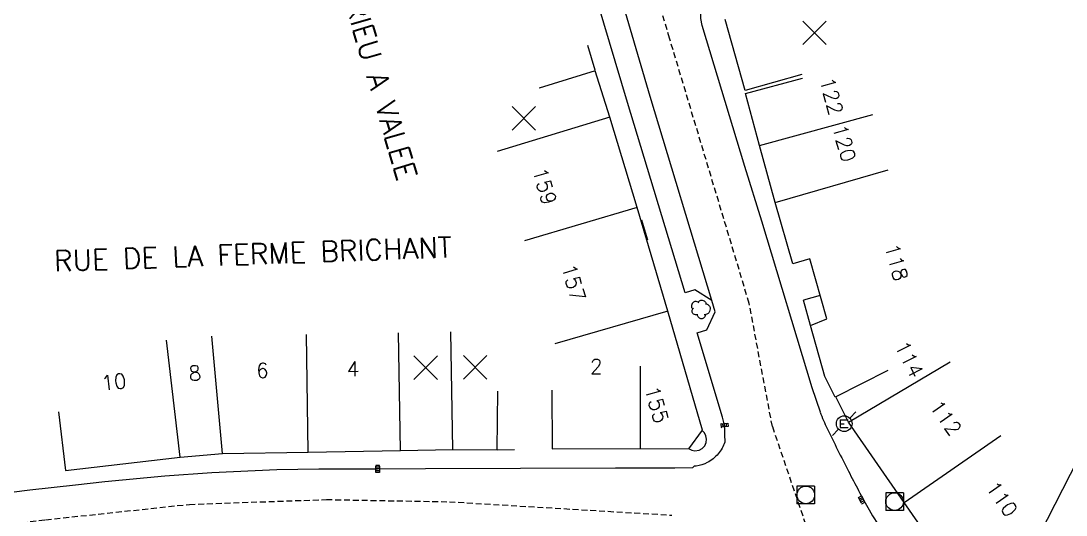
# Model space of a CAD drawing. Header units: millimetres. Extents: x 134000 to 135000, y 131000 to 132000.
# Drawn here: x 134504.9 to 134593.7, y 131432.7 to 131474.7 of the extents above; entities that cross this region are included whole.
import ezdxf
from ezdxf.enums import TextEntityAlignment as Align

# ---------------------------------------------------------------- set-up
doc = ezdxf.new("R2010")
doc.units = ezdxf.units.MM
doc.linetypes.add('DASHED', pattern=[0.75, 0.5, -0.25])
doc.layers.get('0').update_dxf_attribs({"linetype": 'CONTINUOUS'})
for name, color, linetype in [('W0001', 6, 'DASHED'), ('W0008', 7, 'CONTINUOUS'), ('W0100', 7, 'CONTINUOUS'), ('W0105', 7, 'CONTINUOUS'), ('W0300', 7, 'CONTINUOUS'), ('W0322', 7, 'CONTINUOUS'), ('W0400', 7, 'CONTINUOUS'), ('W0420', 7, 'CONTINUOUS'), ('W0471', 7, 'CONTINUOUS'), ('W0989', 7, 'CONTINUOUS'), ('W0991', 7, 'CONTINUOUS'), ('W1102', 7, 'CONTINUOUS')]:
    doc.layers.add(name, color=color, linetype=linetype)
doc.styles.get("Standard").update_dxf_attribs({"font": 'romans.shx', "width": 0.85})

# ---------------------------------------------------------------- blocks, each defined once
blk = doc.blocks.new('t991o')
at = {"color": 0, "linetype": 'Continuous'}
for p, q in [((-1, 1), (1, -1)), ((-1, -1), (1, 1))]:
    blk.add_line(p, q, dxfattribs=at)
blk = doc.blocks.new('T400')
for p, q in [((-0.15, 0.3), (0.15, 0.3)), ((-0.15, -0.25), (-0.15, 0.3)), ((-0.15, 0.15), (0.15, 0.15)), ((-0.15, 0), (0.15, 0)), ((0.15, 0.3), (0.15, -0.25)), ((-0.15, -0.15), (0.15, -0.15)), ((-0.15, -0.25), (-0.15, -0.3)), ((-0.15, -0.3), (0.15, -0.3)), ((0.15, -0.3), (0.15, -0.25))]:
    blk.add_line(p, q)
blk = doc.blocks.new('T300')
for p, q in [((-0.8, 0.514), (-0.857, 0.343)), ((-0.857, 0.343), (-0.857, 0.171)), ((-0.857, 0.171), (-0.743, 0.057)), ((-0.686, 0.629), (-0.8, 0.514)), ((-0.8, -0.057), (-0.743, 0.057)), ((-0.743, 0.057), (-0.686, 0.114)), ((-0.571, 0.686), (-0.686, 0.629)), ((-0.457, 0.686), (-0.571, 0.686)), ((-0.286, 0.629), (-0.457, 0.686)), ((-0.286, 0.629), (-0.171, 0.743)), ((-0.229, 0.571), (-0.286, 0.629)), ((-0.171, 0.743), (-0.057, 0.8)), ((-0.057, 0.8), (0.057, 0.8)), ((0.057, 0.8), (0.229, 0.743)), ((0.229, 0.743), (0.343, 0.629)), ((0.343, 0.629), (0.4, 0.514)), ((0.457, 0.457), (0.343, 0.457)), ((0.4, 0.514), (0.4, 0.457)), ((0.571, 0.4), (0.457, 0.457)), ((0.571, 0.4), (0.686, 0.286)), ((0.686, 0.286), (0.743, 0.171)), ((0.743, 0.057), (0.686, -0.171)), ((0.743, 0.171), (0.743, 0.057)), ((-0.8, -0.171), (-0.8, -0.057)), ((-0.8, -0.229), (-0.8, -0.171)), ((-0.743, -0.343), (-0.8, -0.229)), ((-0.686, -0.4), (-0.743, -0.343)), ((-0.514, -0.457), (-0.686, -0.4)), ((-0.4, -0.457), (-0.514, -0.457)), ((-0.4, -0.457), (-0.343, -0.457)), ((-0.343, -0.457), (-0.343, -0.4)), ((-0.343, -0.514), (-0.343, -0.457)), ((-0.286, -0.629), (-0.343, -0.514)), ((-0.171, -0.743), (-0.286, -0.629)), ((-0.057, -0.8), (-0.171, -0.743)), ((0.057, -0.8), (-0.057, -0.8)), ((0.171, -0.743), (0.057, -0.8)), ((0.229, -0.686), (0.171, -0.743)), ((0.286, -0.457), (0.229, -0.457)), ((0.286, -0.629), (0.229, -0.686)), ((0.457, -0.4), (0.286, -0.457)), ((0.343, -0.514), (0.286, -0.629)), ((0.343, -0.514), (0.343, -0.457)), ((0.571, -0.343), (0.457, -0.4)), ((0.629, -0.286), (0.571, -0.343)), ((0.686, -0.171), (0.629, -0.286))]:
    blk.add_line(p, q)
blk = doc.blocks.new('T420')
for p, q in [((0.75, 0.75), (-0.75, 0.75)), ((-0.75, 0.75), (-0.75, -0.75)), ((0.75, 0.75), (0.75, -0.75)), ((0.75, -0.75), (-0.75, -0.75))]:
    blk.add_line(p, q)
blk.add_ellipse((0, 0), major_axis=(-0.53, 0.53), ratio=1, start_param=3.926991, end_param=10.210176)
blk = doc.blocks.new('T471')
for p, q in [((0.500001, 0.500001), (1.000002, 1.000002)), ((-0.333334, 0.333334), (-0.333334, -0.333334)), ((-0.333334, 0.333334), (0.333334, 0.333334)), ((-0.333334, 0), (0, 0)), ((-0.500001, -0.500001), (-1.000002, -1.000002)), ((-0.333334, -0.333334), (0.333334, -0.333334))]:
    blk.add_line(p, q)
blk.add_ellipse((0, 0), major_axis=(0.471405, 0.471405), ratio=1, start_param=5.497787144, end_param=11.780972451)

msp = doc.modelspace()

# ---------------------------------------------------------------- linework, layer by layer
at = {"layer": 'W0001'}
for points in [[(134568.767, 131440.214), (134566.798, 131450.691), (134560.028, 131473.218), (134555.186, 131489.589), (134549.53, 131508.458), (134545.636, 131518.12), (134543.8, 131520.918), (134540.525, 131532.966)], [(134299.532, 131341.367), (134318.308, 131350.726), (134327.81, 131352.736), (134339.942, 131360.458), (134353.052, 131367.881), (134374.138, 131378.946), (134395.091, 131389.924), (134398.939, 131392.146), (134405.223, 131394.886), (134411.221, 131396.806), (134426.958, 131403.198), (134447.062, 131411.324), (134476.783, 131423.388), (134488.806, 131428.284), (134492.404, 131429.697), (134495.396, 131430.652), (134498.992, 131431.294), (134506.999, 131432.307), (134519.212, 131433.61), (134530.862, 131434.019), (134541.312, 131433.831), (134560.223, 131432.693)]]:
    msp.add_lwpolyline(points, dxfattribs=at)
at = {"layer": 'W0001', "flags": 128}
msp.add_lwpolyline([(134568.767, 131440.214), (134573.563, 131426.134)], dxfattribs=at)
at = {"layer": 'W0008'}
for points in [[(134572.868, 131441.451), (134572.139, 131443.523), (134567.861, 131457.667), (134566.436, 131462.309), (134562.805, 131474.289), (134562.678, 131474.908), (134562.661, 131475.653), (134562.856, 131476.622), (134563.302, 131477.456), (134599.215, 131515.582), (134616.572, 131533.959), (134645.382, 131564.355), (134678.155, 131598.821), (134684.132, 131605.024)], [(134564.746, 131438.962), (134564.738, 131439.489), (134564.731, 131439.996), (134564.69, 131440.337), (134564.521, 131441.01), (134562.366, 131448.174), (134563.199, 131448.44), (134563.902, 131449.96), (134563.613, 131450.947), (134558.394, 131468.261), (134554.888, 131480.169), (134554.716, 131480.532), (134546.631, 131507.748), (134545.169, 131508.637), (134544.351, 131508.399), (134541.454, 131518.118), (134539.287, 131525.911), (134537.846, 131531.255), (134537.711, 131531.831)], [(134563.613, 131450.942), (134562.187, 131451.836), (134561.354, 131451.581), (134556.459, 131467.769), (134545.345, 131505.005), (134546.166, 131505.275), (134546.901, 131506.76)], [(134500.959, 131434.257), (134505.645, 131434.833), (134509.545, 131435.265), (134512.015, 131435.544), (134517.127, 131436.037), (134521.132, 131436.321), (134526.647, 131436.561), (134530.217, 131436.617), (134535.216, 131436.62), (134539.282, 131436.654), (134555.442, 131436.712), (134560.48, 131436.719), (134561.995, 131436.757)]]:
    msp.add_lwpolyline(points, dxfattribs=at)
at = {"layer": 'W0008', "flags": 128}
for points in [[(134572.827, 131441.439, 0.018519), (134573.424, 131440.07, 0.006994), (134575.235, 131436.432, 0.007614), (134576.995, 131433.141, 0.042329), (134578.285, 131431.219, 0.022852), (134581.112, 131428.004, 0.094598), (134591.428, 131421.251), (134610.234, 131413.498), (134627.887, 131406.304), (134639.915, 131401.351, -0.004076), (134643.052, 131400.03, -0.005297)], [(134564.746, 131438.962, -0.008732), (134564.725, 131438.894, -0.096323), (134564.164, 131437.913, -0.087605), (134563.236, 131437.155, -0.107071), (134562.295, 131436.867, 0.257235), (134561.995, 131436.757, -0.000779)]]:
    msp.add_lwpolyline(points, format="xyb", dxfattribs=at)
at = {"layer": 'W0100'}
for points in [[(134571.265, 131470.129), (134566.45, 131468.782), (134564.766, 131474.806)], [(134561.654, 131438.338), (134562.824, 131439.925), (134559.881, 131450.033), (134557.282, 131458.832), (134554.947, 131466.513), (134553.719, 131470.457), (134548.945, 131468.971), (134548.945, 131468.971), (134548.945, 131468.971), (134548.945, 131468.971), (134548.945, 131468.971), (134548.945, 131468.971), (134548.945, 131468.971), (134548.945, 131468.971), (134548.945, 131468.971), (134548.945, 131468.971), (134548.945, 131468.971), (134548.945, 131468.971), (134548.945, 131468.971), (134548.945, 131468.971), (134548.945, 131468.971), (134548.945, 131468.971), (134548.945, 131468.971), (134548.945, 131468.971), (134548.945, 131468.971), (134548.945, 131468.971), (134548.945, 131468.971), (134548.945, 131468.971), (134548.945, 131468.971), (134548.945, 131468.971), (134548.945, 131468.971), (134548.945, 131468.971), (134548.945, 131468.971), (134548.945, 131468.971), (134548.945, 131468.971), (134548.945, 131468.971), (134548.945, 131468.971), (134548.945, 131468.971), (134548.945, 131468.971), (134548.945, 131468.971), (134548.945, 131468.971), (134548.945, 131468.971), (134548.945, 131468.971), (134548.945, 131468.971), (134548.945, 131468.971), (134548.945, 131468.971), (134548.945, 131468.971), (134548.945, 131468.971), (134548.945, 131468.971), (134548.945, 131468.971), (134548.945, 131468.971), (134548.945, 131468.971), (134548.945, 131468.971), (134548.945, 131468.971), (134548.945, 131468.971), (134548.945, 131468.971), (134548.945, 131468.971), (134548.945, 131468.971), (134548.945, 131468.971), (134548.945, 131468.971), (134548.945, 131468.971), (134548.945, 131468.971), (134548.945, 131468.971), (134548.945, 131468.971), (134548.945, 131468.971), (134548.945, 131468.971), (134548.945, 131468.971), (134548.945, 131468.971), (134548.945, 131468.971), (134548.945, 131468.971), (134548.945, 131468.971), (134548.945, 131468.971), (134548.945, 131468.971), (134548.945, 131468.971), (134548.945, 131468.971), (134548.945, 131468.971), (134548.945, 131468.971), (134548.945, 131468.971), (134548.945, 131468.971), (134548.945, 131468.971), (134548.945, 131468.971), (134548.945, 131468.971), (134548.945, 131468.971), (134548.945, 131468.971), (134548.945, 131468.971), (134548.945, 131468.971), (134548.945, 131468.971), (134548.945, 131468.971), (134548.945, 131468.971), (134548.945, 131468.971), (134548.945, 131468.971), (134548.945, 131468.971), (134548.945, 131468.971), (134548.945, 131468.971), (134548.945, 131468.971), (134548.945, 131468.971), (134548.945, 131468.971), (134548.945, 131468.971), (134548.945, 131468.971), (134548.945, 131468.971), (134548.945, 131468.971), (134548.945, 131468.971), (134548.945, 131468.971), (134548.945, 131468.971), (134548.945, 131468.971), (134548.945, 131468.971), (134548.945, 131468.971), (134548.945, 131468.971), (134548.945, 131468.971), (134548.945, 131468.971), (134548.945, 131468.971), (134548.945, 131468.971), (134548.945, 131468.971), (134548.945, 131468.971), (134548.945, 131468.971), (134548.945, 131468.971), (134548.945, 131468.971), (134548.945, 131468.971), (134548.945, 131468.971)], [(134578.568, 131444.984), (134574.11, 131442.719), (134573.217, 131444.477), (134572.017, 131448.801), (134573.395, 131449.368), (134571.95, 131454.468), (134570.499, 131454.063), (134569.002, 131459.272), (134567.675, 131464.097), (134566.49, 131468.53), (134571.32, 131469.821), (134571.32, 131469.821), (134571.32, 131469.821), (134571.32, 131469.821), (134571.32, 131469.821), (134571.32, 131469.821), (134571.32, 131469.821), (134571.32, 131469.821), (134571.32, 131469.821), (134571.32, 131469.821), (134571.32, 131469.821), (134571.32, 131469.821), (134571.32, 131469.821), (134571.32, 131469.821), (134571.32, 131469.821), (134571.32, 131469.821), (134571.32, 131469.821), (134571.32, 131469.821), (134571.32, 131469.821), (134571.32, 131469.821), (134571.32, 131469.821), (134571.32, 131469.821), (134571.32, 131469.821), (134571.32, 131469.821), (134571.32, 131469.821), (134571.32, 131469.821), (134571.32, 131469.821), (134571.32, 131469.821), (134571.32, 131469.821), (134571.32, 131469.821), (134571.32, 131469.821), (134571.32, 131469.821), (134571.32, 131469.821), (134571.32, 131469.821), (134571.32, 131469.821), (134571.32, 131469.821), (134571.32, 131469.821), (134571.32, 131469.821), (134571.32, 131469.821), (134571.32, 131469.821), (134571.32, 131469.821), (134571.32, 131469.821), (134571.32, 131469.821), (134571.32, 131469.821), (134571.32, 131469.821), (134571.32, 131469.821), (134571.32, 131469.821), (134571.32, 131469.821), (134571.32, 131469.821), (134571.32, 131469.821), (134571.32, 131469.821), (134571.32, 131469.821), (134571.32, 131469.821), (134571.32, 131469.821), (134571.32, 131469.821), (134571.32, 131469.821), (134571.32, 131469.821), (134571.32, 131469.821), (134571.32, 131469.821), (134571.32, 131469.821), (134571.32, 131469.821), (134571.32, 131469.821), (134571.32, 131469.821), (134571.32, 131469.821), (134571.32, 131469.821), (134571.32, 131469.821), (134571.32, 131469.821), (134571.32, 131469.821), (134571.32, 131469.821), (134571.32, 131469.821), (134571.32, 131469.821), (134571.32, 131469.821), (134571.32, 131469.821), (134571.32, 131469.821), (134571.32, 131469.821), (134571.32, 131469.821), (134571.32, 131469.821), (134571.32, 131469.821), (134571.32, 131469.821), (134571.32, 131469.821), (134571.32, 131469.821), (134571.32, 131469.821), (134571.32, 131469.821), (134571.32, 131469.821), (134571.32, 131469.821), (134571.32, 131469.821), (134571.32, 131469.821), (134571.32, 131469.821), (134571.32, 131469.821), (134571.32, 131469.821), (134571.32, 131469.821), (134571.32, 131469.821), (134571.32, 131469.821), (134571.32, 131469.821), (134571.32, 131469.821), (134571.32, 131469.821), (134571.32, 131469.821), (134571.32, 131469.821), (134571.32, 131469.821), (134571.32, 131469.821), (134571.32, 131469.821), (134571.32, 131469.821), (134571.32, 131469.821), (134571.32, 131469.821), (134571.32, 131469.821), (134571.32, 131469.821), (134571.32, 131469.821), (134571.32, 131469.821), (134571.32, 131469.821), (134571.32, 131469.821)], [(134508.101, 131441.461), (134508.672, 131436.494), (134518.423, 131437.614), (134522.028, 131437.938), (134529.319, 131438.057), (134537.16, 131438.201), (134541.596, 131438.269), (134545.384, 131438.241), (134545.421, 131443.24), (134545.421, 131443.24), (134545.421, 131443.24), (134545.421, 131443.24), (134545.421, 131443.24), (134545.421, 131443.24), (134545.421, 131443.24), (134545.421, 131443.24), (134545.421, 131443.24), (134545.421, 131443.24), (134545.421, 131443.24), (134545.421, 131443.24), (134545.421, 131443.24), (134545.421, 131443.24), (134545.421, 131443.24), (134545.421, 131443.24), (134545.421, 131443.24), (134545.421, 131443.24), (134545.421, 131443.24), (134545.421, 131443.24), (134545.421, 131443.24), (134545.421, 131443.24), (134545.421, 131443.24), (134545.421, 131443.24), (134545.421, 131443.24), (134545.421, 131443.24), (134545.421, 131443.24), (134545.421, 131443.24), (134545.421, 131443.24), (134545.421, 131443.24), (134545.421, 131443.24), (134545.421, 131443.24), (134545.421, 131443.24), (134545.421, 131443.24), (134545.421, 131443.24), (134545.421, 131443.24), (134545.421, 131443.24), (134545.421, 131443.24), (134545.421, 131443.24), (134545.421, 131443.24), (134545.421, 131443.24), (134545.421, 131443.24), (134545.421, 131443.24), (134545.421, 131443.24), (134545.421, 131443.24), (134545.421, 131443.24), (134545.421, 131443.24), (134545.421, 131443.24), (134545.421, 131443.24), (134545.421, 131443.24), (134545.421, 131443.24), (134545.421, 131443.24), (134545.421, 131443.24), (134545.421, 131443.24), (134545.421, 131443.24), (134545.421, 131443.24), (134545.421, 131443.24), (134545.421, 131443.24), (134545.421, 131443.24), (134545.421, 131443.24), (134545.421, 131443.24), (134545.421, 131443.24), (134545.421, 131443.24), (134545.421, 131443.24), (134545.421, 131443.24), (134545.421, 131443.24), (134545.421, 131443.24), (134545.421, 131443.24), (134545.421, 131443.24), (134545.421, 131443.24), (134545.421, 131443.24), (134545.421, 131443.24), (134545.421, 131443.24), (134545.421, 131443.24), (134545.421, 131443.24), (134545.421, 131443.24), (134545.421, 131443.24), (134545.421, 131443.24), (134545.421, 131443.24), (134545.421, 131443.24), (134545.421, 131443.24), (134545.421, 131443.24), (134545.421, 131443.24), (134545.421, 131443.24), (134545.421, 131443.24), (134545.421, 131443.24), (134545.421, 131443.24), (134545.421, 131443.24), (134545.421, 131443.24), (134545.421, 131443.24), (134545.421, 131443.24), (134545.421, 131443.24), (134545.421, 131443.24), (134545.421, 131443.24), (134545.421, 131443.24), (134545.421, 131443.24), (134545.421, 131443.24), (134545.421, 131443.24), (134545.421, 131443.24), (134545.421, 131443.24), (134545.421, 131443.24), (134545.421, 131443.24), (134545.421, 131443.24), (134545.421, 131443.24), (134545.421, 131443.24), (134545.421, 131443.24), (134545.421, 131443.24), (134545.421, 131443.24), (134545.421, 131443.24), (134545.421, 131443.24), (134545.421, 131443.24), (134545.421, 131443.24)], [(134550.028, 131443.326), (134550.04, 131438.326), (134557.568, 131438.344), (134561.652, 131438.34)], [(134561.657, 131443.34), (134561.657, 131443.34), (134561.657, 131443.34), (134561.657, 131443.34), (134561.657, 131443.34), (134561.657, 131443.34), (134561.657, 131443.34), (134561.657, 131443.34), (134561.657, 131443.34), (134561.657, 131443.34), (134561.657, 131443.34), (134561.657, 131443.34), (134561.657, 131443.34), (134561.657, 131443.34), (134561.657, 131443.34), (134561.657, 131443.34), (134561.657, 131443.34), (134561.657, 131443.34), (134561.657, 131443.34), (134561.657, 131443.34), (134561.657, 131443.34), (134561.657, 131443.34), (134561.657, 131443.34), (134561.657, 131443.34), (134561.657, 131443.34), (134561.657, 131443.34), (134561.657, 131443.34), (134561.657, 131443.34), (134561.657, 131443.34), (134561.657, 131443.34), (134561.657, 131443.34), (134561.657, 131443.34), (134561.657, 131443.34), (134561.657, 131443.34), (134561.657, 131443.34), (134561.657, 131443.34), (134561.657, 131443.34), (134561.657, 131443.34), (134561.657, 131443.34), (134561.657, 131443.34), (134561.657, 131443.34), (134561.657, 131443.34), (134561.657, 131443.34), (134561.657, 131443.34), (134561.657, 131443.34), (134561.657, 131443.34), (134561.657, 131443.34), (134561.657, 131443.34), (134561.657, 131443.34), (134561.657, 131443.34), (134561.657, 131443.34), (134561.657, 131443.34), (134561.657, 131443.34), (134561.657, 131443.34), (134561.657, 131443.34), (134561.657, 131443.34), (134561.657, 131443.34), (134561.657, 131443.34), (134561.657, 131443.34), (134561.657, 131443.34), (134561.657, 131443.34)]]:
    msp.add_lwpolyline(points, dxfattribs=at)
at = {"layer": 'W0100', "flags": 128}
msp.add_lwpolyline([(134595.362, 131431.524), (134593.088, 131427.071), (134592.61, 131427.315), (134590.21, 131428.54), (134588.438, 131425.069), (134587.72, 131424.522, -0.161243), (134587.226, 131424.353, -0.141985), (134586.658, 131424.51, -0.037205), (134586.298, 131424.771, -0.063177), (134586.12, 131424.965), (134584.879, 131426.715), (134579.974, 131433.769), (134575.248, 131440.604), (134574.171, 131442.75)], format="xyb", dxfattribs=at)
at = {"layer": 'W0105'}
for p, q in [((134557.635, 131457.788), (134558.151, 131456.077)), ((134572.83, 131451.363), (134571.421, 131450.964)), ((134572.021, 131448.817), (134571.421, 131450.964))]:
    msp.add_line(p, q, dxfattribs=at)
msp.add_lwpolyline([(134561.684, 131438.324), (134561.916, 131438.208), (134562.18, 131438.159), (134562.545, 131438.214), (134562.812, 131438.349), (134563.038, 131438.578), (134563.153, 131438.868), (134563.18, 131439.157), (134563.119, 131439.438), (134562.988, 131439.695), (134562.798, 131439.88)], dxfattribs=at)
at = {"layer": 'W0322'}
for points in [[(134553.705, 131470.498), (134553.071, 131472.615), (134553.071, 131472.615), (134553.071, 131472.615), (134553.071, 131472.615), (134553.071, 131472.615), (134553.071, 131472.615), (134553.071, 131472.615), (134553.071, 131472.615), (134553.071, 131472.615), (134553.071, 131472.615), (134553.071, 131472.615), (134553.071, 131472.615), (134553.071, 131472.615), (134553.071, 131472.615), (134553.071, 131472.615), (134553.071, 131472.615), (134553.071, 131472.615), (134553.071, 131472.615), (134553.071, 131472.615), (134553.071, 131472.615), (134553.071, 131472.615), (134553.071, 131472.615), (134553.071, 131472.615), (134553.071, 131472.615), (134553.071, 131472.615), (134553.071, 131472.615), (134553.071, 131472.615), (134553.071, 131472.615), (134553.071, 131472.615), (134553.071, 131472.615), (134553.071, 131472.615), (134553.071, 131472.615), (134553.071, 131472.615), (134553.071, 131472.615), (134553.071, 131472.615), (134553.071, 131472.615), (134553.071, 131472.615), (134553.071, 131472.615), (134553.071, 131472.615), (134553.071, 131472.615), (134553.071, 131472.615), (134553.071, 131472.615), (134553.071, 131472.615), (134553.071, 131472.615), (134553.071, 131472.615), (134553.071, 131472.615), (134553.071, 131472.615), (134553.071, 131472.615), (134553.071, 131472.615), (134553.071, 131472.615), (134553.071, 131472.615), (134553.071, 131472.615), (134553.071, 131472.615), (134553.071, 131472.615), (134553.071, 131472.615), (134553.071, 131472.615), (134553.071, 131472.615), (134553.071, 131472.615), (134553.071, 131472.615), (134553.071, 131472.615), (134553.071, 131472.615), (134553.071, 131472.615), (134553.071, 131472.615), (134553.071, 131472.615), (134553.071, 131472.615), (134553.071, 131472.615), (134553.071, 131472.615), (134553.071, 131472.615), (134553.071, 131472.615), (134553.071, 131472.615), (134553.071, 131472.615), (134553.071, 131472.615), (134553.071, 131472.615), (134553.071, 131472.615), (134553.071, 131472.615), (134553.071, 131472.615), (134553.071, 131472.615), (134553.071, 131472.615), (134553.071, 131472.615), (134553.071, 131472.615), (134553.071, 131472.615), (134553.071, 131472.615), (134553.071, 131472.615), (134553.071, 131472.615), (134553.071, 131472.615), (134553.071, 131472.615), (134553.071, 131472.615), (134553.071, 131472.615), (134553.071, 131472.615), (134553.071, 131472.615), (134553.071, 131472.615), (134553.071, 131472.615), (134553.071, 131472.615), (134553.071, 131472.615), (134553.071, 131472.615), (134553.071, 131472.615), (134553.071, 131472.615), (134553.071, 131472.615), (134553.071, 131472.615), (134553.071, 131472.615)], [(134553.071, 131472.615), (134553.071, 131472.615), (134553.071, 131472.615), (134553.071, 131472.615), (134553.071, 131472.615), (134553.071, 131472.615), (134553.071, 131472.615), (134553.071, 131472.615), (134553.071, 131472.615), (134553.071, 131472.615), (134553.071, 131472.615), (134553.071, 131472.615), (134553.071, 131472.615), (134553.071, 131472.615), (134553.071, 131472.615), (134553.071, 131472.615), (134553.071, 131472.615), (134553.071, 131472.615), (134553.071, 131472.615), (134553.071, 131472.615)], [(134545.387, 131438.241), (134546.845, 131438.277), (134546.845, 131438.277), (134546.845, 131438.277), (134546.845, 131438.277), (134546.845, 131438.277), (134546.845, 131438.277), (134546.845, 131438.277), (134546.845, 131438.277), (134546.845, 131438.277), (134546.845, 131438.277), (134546.845, 131438.277), (134546.845, 131438.277), (134546.845, 131438.277), (134546.845, 131438.277), (134546.845, 131438.277), (134546.845, 131438.277), (134546.845, 131438.277), (134546.845, 131438.277), (134546.845, 131438.277), (134546.845, 131438.277), (134546.845, 131438.277), (134546.845, 131438.277), (134546.845, 131438.277), (134546.845, 131438.277), (134546.845, 131438.277), (134546.845, 131438.277), (134546.845, 131438.277), (134546.845, 131438.277), (134546.845, 131438.277), (134546.845, 131438.277), (134546.845, 131438.277), (134546.845, 131438.277), (134546.845, 131438.277), (134546.845, 131438.277), (134546.845, 131438.277), (134546.845, 131438.277), (134546.845, 131438.277), (134546.845, 131438.277), (134546.845, 131438.277), (134546.845, 131438.277), (134546.845, 131438.277), (134546.845, 131438.277), (134546.845, 131438.277), (134546.845, 131438.277), (134546.845, 131438.277), (134546.845, 131438.277), (134546.845, 131438.277), (134546.845, 131438.277), (134546.845, 131438.277), (134546.845, 131438.277), (134546.845, 131438.277), (134546.845, 131438.277), (134546.845, 131438.277), (134546.845, 131438.277), (134546.845, 131438.277), (134546.845, 131438.277), (134546.845, 131438.277), (134546.845, 131438.277), (134546.845, 131438.277), (134546.845, 131438.277), (134546.845, 131438.277), (134546.845, 131438.277), (134546.845, 131438.277), (134546.845, 131438.277), (134546.845, 131438.277), (134546.845, 131438.277), (134546.845, 131438.277), (134546.845, 131438.277), (134546.845, 131438.277), (134546.845, 131438.277), (134546.845, 131438.277), (134546.845, 131438.277), (134546.845, 131438.277), (134546.845, 131438.277), (134546.845, 131438.277), (134546.845, 131438.277), (134546.845, 131438.277), (134546.845, 131438.277), (134546.845, 131438.277), (134546.845, 131438.277), (134546.845, 131438.277), (134546.845, 131438.277), (134546.845, 131438.277), (134546.845, 131438.277), (134546.845, 131438.277), (134546.845, 131438.277), (134546.845, 131438.277), (134546.845, 131438.277), (134546.845, 131438.277), (134546.845, 131438.277), (134546.845, 131438.277), (134546.845, 131438.277), (134546.845, 131438.277), (134546.845, 131438.277), (134546.845, 131438.277), (134546.845, 131438.277), (134546.845, 131438.277), (134546.845, 131438.277), (134546.845, 131438.277), (134546.845, 131438.277)], [(134546.845, 131438.277), (134546.845, 131438.277), (134546.845, 131438.277), (134546.845, 131438.277), (134546.845, 131438.277), (134546.845, 131438.277), (134546.845, 131438.277), (134546.845, 131438.277), (134546.845, 131438.277), (134546.845, 131438.277), (134546.845, 131438.277), (134546.845, 131438.277), (134546.845, 131438.277), (134546.845, 131438.277), (134546.845, 131438.277), (134546.845, 131438.277), (134546.845, 131438.277), (134546.845, 131438.277), (134546.845, 131438.277), (134546.845, 131438.277)]]:
    msp.add_lwpolyline(points, dxfattribs=at)
at = {"layer": 'W1102'}
for p, q in [((134554.947, 131466.513), (134545.379, 131463.604)), ((134567.675, 131464.097), (134577.317, 131466.748)), ((134569.002, 131459.272), (134578.613, 131462.033)), ((134557.282, 131458.832), (134547.692, 131455.999)), ((134559.881, 131450.033), (134550.28, 131447.238)), ((134537.16, 131438.201), (134536.978, 131448.199)), ((134541.596, 131438.269), (134541.442, 131448.267)), ((134518.423, 131437.614), (134517.282, 131447.549)), ((134522.028, 131437.938), (134521.132, 131447.898)), ((134529.319, 131438.057), (134529.156, 131448.056)), ((134557.568, 131438.344), (134557.552, 131445.344))]:
    msp.add_line(p, q, dxfattribs=at)
at = {"layer": 'W1102', "flags": 128}
for points in [[(134575.248, 131440.604), (134583.871, 131445.715)], [(134579.974, 131433.769), (134588.199, 131439.456)], [(134590.21, 131428.54), (134594.758, 131437.446)]]:
    msp.add_lwpolyline(points, dxfattribs=at)

# ---------------------------------------------------------------- block references
at = {"layer": 'W0300'}
msp.add_blockref('T300', (134562.747, 131450.162), dxfattribs=at)
at = {"layer": 'W0400'}
for p, rotation in [((134564.69, 131440.337), 276.8773804737702), ((134535.216, 131436.62), 180.0354850229149), ((134576.355, 131433.999), 28.69658157220534)]:
    msp.add_blockref('T400', p, dxfattribs=dict(at, rotation=rotation))
at = {"layer": 'W0420'}
for p in [(134571.61, 131434.411), (134579.159, 131433.845)]:
    msp.add_blockref('T420', p, dxfattribs=at)
at = {"layer": 'W0471'}
msp.add_blockref('T471', (134574.871, 131440.467), dxfattribs=at)
at = {"layer": 'W0991'}
for p in [(134572.349, 131473.68), (134547.646, 131466.416), (134539.306, 131445.234), (134543.502, 131445.254)]:
    msp.add_blockref('t991o', p, dxfattribs=at)

# ---------------------------------------------------------------- texts
at = {"layer": 'W0989'}
for s, rotation, p in [('RUE DU TRIEU A VALEE', 286.47756, (134533.886, 131474.336)), ('RUE DE LA FERME BRICHANT', 2.00965, (134524.61, 131454.887))]:
    msp.add_text(s, height=1.75, rotation=rotation, dxfattribs=at).set_placement(p, align=Align.MIDDLE)
at = {"layer": 'W0991'}
for s, rotation, p in [('122', 284.97089, (134573.795, 131468.306)), ('120', 285.38035, (134574.878, 131464.304)), ('159', 286.91526, (134549.416, 131460.638)), ('118', 285.81111, (134579.308, 131454.178)), ('157', 286.45468, (134551.871, 131452.442)), ('114', 296.64797, (134580.399, 131445.944)), ('6', 0.93434, (134525.427, 131444.994)), ('4', 1.05158, (134533.12, 131445.128)), ('2', 0.13678, (134553.794, 131445.335)), ('10', 6.55298, (134512.792, 131444.013)), ('8', 5.14075, (134519.683, 131444.756)), ('155', 286.2335, (134558.938, 131442.086)), ('112', 304.6641, (134583.505, 131440.97)), ('110', 304.81268, (134588.28, 131434.085))]:
    msp.add_text(s, height=1.25, rotation=rotation, dxfattribs=at).set_placement(p, align=Align.MIDDLE)

doc.saveas('drawing.dxf')
